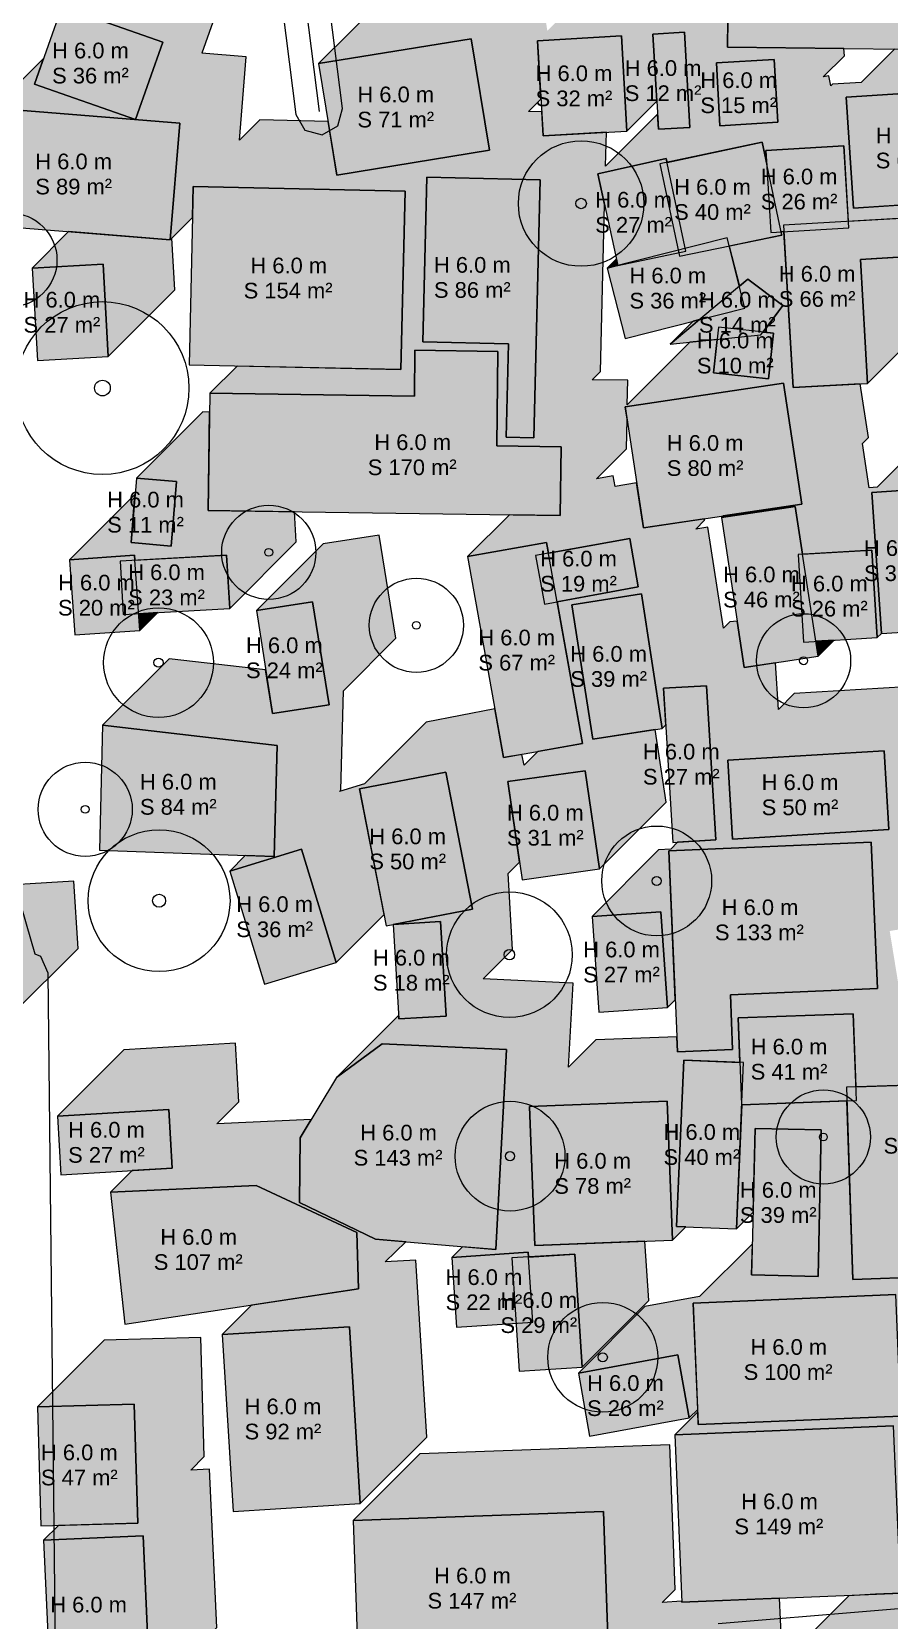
# Model space of a CAD drawing. Header units: metres. Extents: x -4 to 969, y -5 to 964.
# Drawn here: x 643.7 to 698.4, y 780.5 to 881.7 of the extents above; entities that cross this region are included whole.
import ezdxf

# ---------------------------------------------------------------- set-up
doc = ezdxf.new("R2010")
doc.units = ezdxf.units.M
doc.header["$MEASUREMENT"] = 0
for name, color, linetype, lineweight, true_color in [('TPX_BUILDING_AREAS_TEXT', 7, 'CONTINUOUS', 0, 0x000000), ('TPX_BUILDING_HEIGHTS_TEXT', 7, 'CONTINUOUS', 0, 0x000000), ('TPX_BUILDINGS', 7, 'CONTINUOUS', 0, 0x000000), ('TPX_BUILDINGS_HATCH', 7, 'CONTINUOUS', 0, 0xf0f0f0), ('TPX_BUILDINGS_SHADOWS_HATCH', 7, 'CONTINUOUS', 0, 0x000000), ('TPX_BUILDINGS_SHADOWS_OUTLINES', 7, 'CONTINUOUS', 0, 0x000000), ('TPX_ROADS_AXES', 7, 'CONTINUOUS', 0, 0x323232), ('TPX_ROADS_CONTOURS', 7, 'CONTINUOUS', 0, 0x646464), ('TPX_VEGETATION_TREES_INDIVIDUAL', 7, 'CONTINUOUS', 0, 0x136734)]:
    doc.layers.add(name, color=color, linetype=linetype, lineweight=lineweight, true_color=true_color)
doc.styles.add('TPX_TEXTE', font='arial.ttf')

# ---------------------------------------------------------------- blocks, each defined once
blk = doc.blocks.new('TREETR003_CR040')
at = {"layer": 'TPX_VEGETATION_TREES_INDIVIDUAL'}
for radius in [4, 0.333]:
    blk.add_circle((0, 0, 0.04), radius, dxfattribs=at)
blk = doc.blocks.new('TREETR003_CR030')
at = {"layer": 'TPX_VEGETATION_TREES_INDIVIDUAL'}
for radius in [3, 0.25]:
    blk.add_circle((0, 0, 0.04), radius, dxfattribs=at)
blk = doc.blocks.new('TREETR003_CR035')
at = {"layer": 'TPX_VEGETATION_TREES_INDIVIDUAL'}
for radius in [3.5, 0.292]:
    blk.add_circle((0, 0, 0.04), radius, dxfattribs=at)
blk = doc.blocks.new('TREETR005_CR055')
at = {"layer": 'TPX_VEGETATION_TREES_INDIVIDUAL'}
for radius in [5.51, 0.5]:
    blk.add_circle((0, 0, 0.04), radius, dxfattribs=at)
blk = doc.blocks.new('TREETR004_CR045')
at = {"layer": 'TPX_VEGETATION_TREES_INDIVIDUAL'}
for radius in [4.52, 0.417]:
    blk.add_circle((0, 0, 0.04), radius, dxfattribs=at)

msp = doc.modelspace()

# ---------------------------------------------------------------- hatches: boundary and pattern name
at = {"layer": 'TPX_BUILDINGS_HATCH'}
for points in [[(688.29, 899.4), (688.08, 880.74), (710.4, 880.48), (710.41, 882.52), (719.52, 882.42), (719.7, 898.17), (695.33, 898.45), (695.34, 899.32), (688.29, 899.4)], [(645.66, 883.3), (643.91, 878.38), (650.34, 876.13), (652.09, 881.06), (645.66, 883.3)], [(671.74, 881.26), (662.01, 879.69), (663.19, 872.57), (672.92, 874.16), (671.74, 881.26)], [(681.32, 881.46), (675.98, 881.14), (676.33, 875.08), (681.66, 875.39), (681.32, 881.46)], [(685.34, 881.69), (683.33, 881.57), (683.68, 875.5), (685.68, 875.62), (685.34, 881.69)], [(691.06, 879.94), (687.37, 879.73), (687.6, 875.72), (691.29, 875.95), (691.06, 879.94)], [(704.89, 878.14), (695.64, 877.54), (696.11, 870.47), (705.35, 871.08), (704.89, 878.14)], [(641.32, 876.84), (640.7, 869.42), (652.56, 868.46), (653.17, 875.88), (641.32, 876.84)], [(690.28, 874.67), (683.77, 873.29), (685.03, 867.41), (691.54, 868.75), (690.28, 874.67)], [(684.18, 873.63), (679.82, 872.66), (681.08, 866.82), (685.42, 867.73), (684.18, 873.63)], [(695.5, 874.44), (690.53, 874.14), (690.85, 868.93), (695.81, 869.22), (695.5, 874.44)], [(654.02, 871.86), (653.76, 860.48), (667.26, 860.19), (667.53, 871.55), (654.02, 871.86)], [(668.92, 872.45), (668.66, 861.96), (674.13, 861.82), (673.98, 855.87), (675.74, 855.83), (676.14, 872.28), (668.92, 872.45)], [(703, 870.05), (691.66, 869.4), (692.26, 859.04), (697.01, 859.31), (696.56, 867.21), (703.14, 867.6), (703, 870.05)], [(688.06, 868.59), (680.42, 866.66), (681.55, 862.17), (689.19, 864.11), (688.06, 868.59)], [(648.28, 866.91), (643.75, 866.65), (644.09, 860.76), (648.61, 861.03), (648.28, 866.91)], [(689.37, 865.94), (684.42, 861.8), (690.21, 862.4), (691.61, 864.27), (689.37, 865.94)], [(687.51, 862.9), (687.19, 859.98), (690.69, 859.59), (691.01, 862.51), (687.51, 862.9)], [(655.09, 858.68), (654.98, 851.21), (677.41, 850.89), (677.47, 855.27), (673.37, 855.33), (673.45, 861.34), (668.16, 861.42), (668.12, 858.5), (655.09, 858.68)], [(691.65, 859.33), (681.56, 857.82), (682.72, 850.1), (692.81, 851.61), (691.65, 859.33)], [(650.4, 853.26), (650.06, 849.16), (652.63, 848.94), (652.97, 853.05), (650.4, 853.26)], [(701.63, 852.65), (697.29, 852.36), (697.89, 843.37), (702.21, 843.65), (701.63, 852.65)], [(692.4, 851.47), (687.69, 850.75), (689.15, 841.2), (693.86, 841.92), (692.4, 851.47)], [(681.85, 849.43), (675.84, 848.33), (676.41, 845.24), (682.38, 846.34), (681.85, 849.43)], [(650.29, 848.35), (646.15, 848.07), (646.47, 843.28), (650.62, 843.55), (650.29, 848.35)], [(656.15, 848.37), (649.36, 847.98), (649.56, 844.57), (656.35, 844.96), (656.15, 848.37)], [(676.55, 849.17), (671.51, 848.27), (673.81, 835.46), (678.84, 836.36), (676.55, 849.17)], [(697.29, 848.68), (692.59, 848.4), (692.93, 842.82), (697.62, 843.11), (697.29, 848.68)], [(661.63, 845.39), (658.05, 844.83), (659.07, 838.26), (662.7, 838.82), (661.63, 845.39)], [(682.59, 845.9), (678.15, 845.2), (679.49, 836.63), (683.91, 837.32), (682.59, 845.9)], [(686.74, 840.04), (684, 839.88), (684.6, 830.05), (687.33, 830.21), (686.74, 840.04)], [(648.25, 837.52), (648.06, 829.56), (659.18, 829.15), (659.38, 836.22), (648.25, 837.52)], [(698.06, 835.9), (688.1, 835.3), (688.41, 830.27), (698.36, 830.87), (698.06, 835.9)], [(670.12, 834.53), (664.63, 833.47), (666.33, 824.74), (671.83, 825.81), (670.12, 834.53)], [(679, 834.62), (674.07, 833.93), (674.99, 827.68), (679.93, 828.38), (679, 834.62)], [(660.92, 829.62), (656.35, 828.22), (658.57, 821.02), (663.14, 822.41), (660.92, 829.62)], [(697.24, 830.06), (684.35, 829.52), (684.9, 816.7), (688.41, 816.85), (688.27, 820.35), (697.64, 820.74), (697.24, 830.06)], [(683.83, 825.63), (679.45, 825.33), (679.87, 819.24), (684.25, 819.53), (683.83, 825.63)], [(669.78, 825.01), (666.77, 824.82), (667.14, 818.81), (670.14, 818.99), (669.78, 825.01)], [(696.09, 819.14), (688.77, 818.87), (688.97, 813.34), (696.31, 813.61), (696.09, 819.14)], [(660.84, 811.23), (660.79, 807.1), (665.65, 804.78), (673.31, 804.11), (674, 816.85), (666.06, 817.21), (663.15, 815.08), (660.84, 811.23)], [(685.3, 816.18), (684.84, 805.58), (688.65, 805.42), (689.11, 816.02), (685.3, 816.18)], [(707.98, 814.86), (695.66, 814.45), (696.07, 802.21), (700.77, 802.37), (700.56, 808.32), (708.19, 808.57), (707.98, 814.86)], [(652.47, 813.03), (645.37, 812.6), (645.58, 808.86), (652.69, 809.29), (652.47, 813.03)], [(684.24, 813.56), (675.45, 813.22), (675.79, 804.37), (684.58, 804.7), (684.24, 813.56)], [(689.84, 811.83), (689.62, 802.49), (693.85, 802.4), (694.05, 811.73), (689.84, 811.83)], [(658.04, 808.19), (648.76, 807.76), (649.66, 799.35), (664.56, 801.6), (664.45, 805.19), (658.04, 808.19)], [(675.37, 803.94), (670.5, 803.61), (670.81, 799.16), (675.67, 799.48), (675.37, 803.94)], [(678.36, 803.82), (674.34, 803.57), (674.8, 796.35), (678.82, 796.61), (678.36, 803.82)], [(698.8, 801.24), (685.89, 800.7), (686.22, 792.95), (699.12, 793.49), (698.8, 801.24)], [(663.98, 799.19), (655.88, 798.7), (656.57, 787.42), (664.66, 787.92), (663.98, 799.19)], [(684.92, 797.39), (678.58, 796.23), (679.29, 792.21), (685.64, 793.38), (684.92, 797.39)], [(650.27, 794.25), (644.1, 794.08), (644.32, 786.5), (650.49, 786.67), (650.27, 794.25)], [(698.67, 792.88), (684.72, 792.31), (685.17, 781.64), (699.12, 782.22), (698.67, 792.88)], [(680.17, 787.42), (664.22, 786.85), (664.54, 777.64), (680.5, 778.21), (680.17, 787.42)], [(650.83, 785.86), (644.49, 785.58), (644.94, 775.5), (651.28, 775.78), (650.83, 785.86)]]:
    msp.add_hatch(color=256, dxfattribs=at).paths.add_polyline_path(points)
at = {"layer": 'TPX_BUILDINGS_SHADOWS_HATCH'}
h = msp.add_hatch(color=256, dxfattribs=at)
h.paths.add_polyline_path([(644.49, 880.02), (641.32, 876.84), (653.17, 875.88), (652.56, 868.46), (646.08, 868.99), (643.75, 866.65), (648.28, 866.91), (648.61, 861.03), (652.86, 865.27), (652.67, 868.57), (653.98, 869.88), (654.02, 871.86), (667.53, 871.55), (667.26, 860.19), (656.82, 860.41), (655.09, 858.68), (668.12, 858.5), (668.16, 861.42), (673.45, 861.34), (673.37, 855.33), (677.47, 855.27), (677.41, 850.89), (674.18, 850.94), (671.51, 848.27), (676.55, 849.17), (676.67, 848.49), (681.85, 849.43), (682.38, 846.34), (677.22, 845.39), (678.84, 836.36), (675.99, 835.85), (675.11, 834.97), (674.97, 835.66), (673.81, 835.46), (673.25, 838.56), (668.88, 837.72), (664.95, 833.79), (663.34, 833.3), (663.43, 833.39), (663.6, 839.72), (666.95, 843.06), (665.88, 849.63), (662.3, 849.08), (658.05, 844.83), (661.63, 845.39), (662.7, 838.82), (659.07, 838.26), (658.64, 841.05), (652.49, 841.76), (648.25, 837.52), (659.38, 836.22), (659.18, 829.15), (657.34, 829.21), (656.35, 828.22), (660.92, 829.62), (663.14, 822.41), (666.19, 825.46), (664.63, 833.47), (670.12, 834.53), (671.83, 825.81), (666.78, 824.83), (666.77, 824.82), (669.78, 825.01), (670.14, 818.99), (667.14, 818.81), (667.13, 819.05), (663.15, 815.08), (666.06, 817.21), (674, 816.85), (673.31, 804.11), (671.18, 804.29), (670.5, 803.61), (675.37, 803.94), (675.39, 803.63), (678.36, 803.82), (678.82, 796.61), (683.06, 800.86), (682.82, 804.64), (675.79, 804.37), (675.45, 813.22), (684.24, 813.56), (684.58, 804.7), (685.43, 805.55), (684.84, 805.58), (685.3, 816.18), (688.87, 816.03), (688.77, 818.87), (696.09, 819.14), (696.27, 814.47), (707.98, 814.86), (708.19, 808.57), (706.7, 808.52), (706.26, 808.09), (709.56, 807.64), (709.52, 808.31), (714.46, 808.6), (714.6, 806.22), (718.57, 810.19), (718.48, 812.83), (713.76, 812.55), (713.17, 811.97), (711.78, 812.16), (712.43, 812.82), (712.39, 814.2), (711.97, 814.13), (711.24, 819.07), (709.16, 819), (712.5, 822.35), (712, 825.46), (712.69, 826.15), (711.73, 826.09), (711.78, 825.24), (709.31, 825.09), (709.03, 829.67), (702.66, 828.66), (701.77, 827.76), (701.5, 834.01), (702.6, 835.11), (702.3, 840.14), (692.34, 839.54), (691.33, 838.53), (691.15, 841.5), (689.15, 841.2), (688.7, 844.15), (688.24, 844.12), (687.82, 843.7), (686.83, 850.14), (686.06, 850.02), (686.62, 850.58), (686.61, 850.68), (682.72, 850.1), (682.29, 852.98), (680.91, 852.73), (680.79, 853.41), (679.74, 853.22), (681.65, 855.14), (681.68, 857.03), (681.56, 857.82), (691.65, 859.33), (692.81, 851.61), (687.81, 850.86), (687.69, 850.75), (692.4, 851.47), (692.86, 848.42), (697.29, 848.68), (697.62, 843.11), (697.89, 843.37), (697.29, 852.36), (701.63, 852.65), (702.21, 843.65), (702.39, 843.83), (702.33, 844.79), (711, 845.33), (711.42, 838.22), (704.03, 837.76), (703.96, 837.69), (712.57, 836.98), (711.82, 849.36), (706.57, 849.04), (706.39, 848.86), (706.38, 848.97), (702.33, 848.74), (701.87, 856.63), (701.53, 856.61), (697.62, 852.69), (697.11, 852.66), (696.68, 855.47), (697.06, 855.85), (696.54, 859.28), (692.26, 859.04), (691.68, 868.98), (691.49, 868.97), (691.54, 868.75), (688.19, 868.06), (688.84, 865.5), (689.37, 865.94), (691.61, 864.27), (690.35, 862.58), (691.01, 862.51), (690.69, 859.59), (687.19, 859.98), (687.43, 862.11), (685.68, 861.93), (681.69, 857.95), (681.72, 859.51), (679.45, 859.54), (679.98, 860.07), (680.24, 870.7), (679.82, 872.66), (684.18, 873.63), (684.23, 873.39), (690.28, 874.67), (690.58, 873.27), (690.53, 874.14), (695.5, 874.44), (695.78, 869.64), (702.97, 870.05), (702.92, 870.92), (696.11, 870.47), (695.64, 877.54), (704.89, 878.14), (705.27, 872.29), (705.45, 879.4), (710.99, 879.26), (710.82, 872.12), (709.52, 872.15), (709.8, 867.47), (709.85, 866.62), (707.86, 866.5), (708.17, 861.37), (703.51, 861.1), (703.49, 861.37), (701.71, 859.59), (705.89, 859.82), (706.5, 848.97), (710.74, 853.22), (710.59, 855.88), (711.26, 856.55), (711.07, 859.33), (715.67, 859.65), (710.69, 860.07), (710.94, 862.97), (710.23, 862.27), (710.17, 863.37), (711.04, 864.24), (711.29, 867.2), (719.25, 866.47), (718.9, 870.74), (725.33, 871.28), (725.63, 867.57), (725.34, 867.55), (723.25, 865.46), (723.4, 867.32), (723.48, 867.4), (721.16, 867.21), (721.32, 865.24), (719.36, 865.08), (719.34, 865.32), (718.85, 859.38), (717.5, 859.49), (717.64, 857.4), (727.97, 858.12), (728.41, 851.77), (712.92, 850.68), (711.81, 849.56), (718.42, 849.96), (718.44, 849.7), (722.58, 850.05), (731.59, 850.79), (732.53, 839.34), (728, 838.96), (723.52, 838.59), (722.95, 845.55), (718.71, 845.2), (718.92, 841.73), (722.3, 842), (722.55, 838.82), (722.14, 838.79), (721.04, 837.69), (727.98, 837.21), (727.58, 831.3), (729.86, 833.58), (729.54, 837.7), (737.3, 838.3), (732.78, 838.43), (732.9, 842.33), (734.16, 842.29), (734.16, 846.61), (739.88, 846.61), (739.88, 845.09), (740.66, 849.36), (746.44, 848.3), (744.91, 839.93), (739.13, 840.98), (739.37, 842.26), (735.23, 842.25), (738.41, 842.15), (738.29, 838.27), (737.77, 838.29), (738.3, 830.32), (738.39, 830.33), (738.58, 827.81), (739.76, 835.19), (745.08, 834.34), (743.57, 824.93), (747.81, 829.17), (749.32, 838.59), (747.55, 838.87), (749.01, 840.32), (749.27, 843.66), (748.69, 843.71), (749.15, 844.17), (749.33, 845.18), (748.27, 858.56), (761.67, 859.63), (763.49, 837.09), (764.04, 830.09), (768.29, 834.34), (768.25, 834.83), (767.99, 834.81), (766, 859.98), (786.32, 861.6), (788.31, 836.42), (792.56, 840.66), (790.56, 865.84), (770.24, 864.22), (766.21, 860.19), (765.91, 863.88), (752.51, 862.8), (750.64, 860.93), (750.68, 861.35), (745.13, 861.81), (744.62, 861.29), (744.47, 863.05), (743.93, 869.76), (741.83, 870.03), (740.74, 876.42), (738.7, 876.68), (738.66, 873.99), (734.6, 874.06), (734.29, 873.74), (734.26, 874.06), (731.9, 874.1), (731.93, 875.71), (731.71, 875.69), (729.72, 873.69), (729.57, 875.52), (726.25, 875.24), (729.92, 878.91), (729.83, 880.89), (726.69, 881.3), (726.21, 884.08), (719.53, 882.95), (719.52, 882.42), (718.65, 882.43), (716.51, 880.28), (725.42, 880.66), (725.68, 874.67), (716.78, 874.28), (716.62, 877.68), (715.97, 877.81), (715.08, 876.92), (715.21, 882.47), (710.41, 882.52), (710.4, 880.48), (698.72, 880.61), (696.6, 878.49), (694.77, 878.38), (694.66, 878.28), (694.53, 878.91), (694.18, 878.84), (695.53, 880.19), (695.5, 880.65), (688.08, 880.74), (688.14, 885.85), (687.58, 885.82), (685.66, 883.9), (685.56, 885.7), (685.39, 885.69), (687.46, 887.76), (686.72, 900.69), (682.23, 900.43), (675, 900.01), (668.23, 899.63), (663.99, 895.39), (670.76, 895.77), (677.99, 896.19), (682.48, 896.44), (683.22, 883.52), (678.06, 883.23), (676.6, 881.77), (676.38, 883.13), (675.87, 883.1), (675.74, 885.47), (666.25, 883.93), (662.01, 879.69), (671.74, 881.26), (672.92, 874.16), (663.19, 872.57), (662.62, 876), (658.27, 876.1), (656.97, 874.81), (657.41, 880.12), (654.57, 880.36), (654.59, 880.37), (656.34, 885.31), (654.04, 886.1), (658.24, 890.3), (657.87, 896.77), (653.99, 896.55), (649.75, 892.3), (653.63, 892.53), (654, 886.06), (650.13, 885.84), (650.03, 887.5), (649.9, 887.55), (645.66, 883.3), (652.09, 881.06), (650.34, 876.13), (643.91, 878.38), (644.49, 880.02)])
h.paths.add_polyline_path([(668.66, 861.96), (668.92, 872.45), (676.14, 872.28), (675.74, 855.83), (673.98, 855.87), (674.13, 861.82), (668.66, 861.96)], flags=16)
h.paths.add_polyline_path([(672.5, 821.35), (674.38, 823.23), (674.1, 828.08), (674.82, 828.8), (674.07, 833.93), (679, 834.62), (679.93, 828.38), (684.17, 832.62), (683.48, 837.25), (679.49, 836.63), (678.15, 845.2), (682.59, 845.9), (683.91, 837.32), (684.14, 837.55), (684, 839.88), (686.74, 840.04), (687.33, 830.21), (684.9, 830.06), (684.46, 829.63), (683.69, 829.58), (679.45, 825.33), (683.83, 825.63), (684.25, 819.53), (684.75, 820.03), (684.35, 829.52), (697.24, 830.06), (697.64, 820.74), (688.27, 820.35), (688.41, 816.85), (684.9, 816.7), (684.86, 817.66), (679.69, 817.47), (677.95, 815.73), (678.24, 821.09), (672.5, 821.35)], flags=16)
h.paths.add_polyline_path([(675.4, 876.64), (676.19, 877.43), (675.98, 881.14), (681.32, 881.46), (681.66, 875.39), (683.58, 877.3), (683.33, 881.57), (685.34, 881.69), (685.68, 875.62), (683.68, 875.5), (683.62, 876.46), (680.3, 873.14), (680.36, 875.31), (676.33, 875.08), (676.24, 876.62), (675.4, 876.64)], flags=16)
h.paths.add_polyline_path([(687.37, 879.73), (691.06, 879.94), (691.29, 875.95), (687.6, 875.72), (687.37, 879.73)], flags=16)
h.paths.add_polyline_path([(688.1, 835.3), (698.06, 835.9), (698.36, 830.87), (688.41, 830.27), (688.1, 835.3)], flags=16)
h.paths.add_polyline_path([(698.42, 824.41), (707.01, 825.79), (708.26, 818.1), (699.67, 816.73), (698.42, 824.41)], flags=16)
h.paths.add_polyline_path([(707.21, 855.32), (707.49, 859.53), (710.14, 859.35), (709.87, 855.15), (707.21, 855.32)], flags=16)
h.paths.add_polyline_path([(710.6, 868), (711.73, 873.57), (716.04, 872.71), (714.9, 867.13), (710.6, 868)], flags=16)
h.paths.add_polyline_path([(715.09, 867.22), (716.06, 872.21), (719.01, 871.63), (718.03, 866.64), (715.09, 867.22)], flags=16)
h.paths.add_polyline_path([(721.45, 863.66), (727.85, 864.19), (727.85, 865.49), (734.16, 865.48), (734.16, 861.72), (731.98, 861.73), (731.99, 858.31), (727.84, 858.32), (727.84, 858.81), (721.89, 858.32), (721.45, 863.66)], flags=16)
h.paths.add_polyline_path([(725.98, 867.92), (727.63, 869.57), (727.47, 871.45), (729.87, 871.64), (730.33, 865.98), (727.94, 865.79), (727.75, 868.07), (725.98, 867.92)], flags=16)
h.paths.add_polyline_path([(728.56, 857.85), (733.18, 858.23), (732.94, 861.18), (735.1, 861.36), (734.76, 865.51), (739.65, 865.91), (740.23, 858.81), (740.6, 854.32), (740.89, 857.56), (746.43, 857.1), (745.73, 849.27), (740.19, 849.77), (740.29, 850.85), (738.4, 850.85), (736.35, 848.8), (736.1, 851.79), (733.73, 851.59), (729.11, 851.22), (728.56, 857.85)], flags=16)
h.paths.add_polyline_path([(734.06, 873.51), (739.44, 873.96), (740.03, 866.78), (734.66, 866.34), (734.37, 869.73), (734.08, 869.73), (734.35, 870), (734.06, 873.51)], flags=16)
h.paths.add_polyline_path([(738.96, 836.47), (739.22, 839.87), (745.03, 839.42), (744.76, 836.08), (738.96, 836.47)], flags=16)
for points in [[(680.99, 867.23), (680.42, 866.66), (681.07, 866.82), (680.99, 867.23)], [(701.03, 867.47), (696.56, 867.21), (697.01, 859.31), (701.25, 863.55), (701.03, 867.47)], [(685.89, 863.27), (684.42, 861.8), (686.3, 863.38), (685.89, 863.27)], [(650.31, 852.23), (646.15, 848.07), (650.29, 848.35), (650.31, 848.04), (656.15, 848.37), (656.35, 844.96), (660.59, 849.2), (660.48, 851.13), (654.98, 851.21), (655.07, 857.47), (654.64, 857.5), (650.4, 853.26), (652.97, 853.05), (652.63, 848.94), (650.06, 849.16), (650.31, 852.23)], [(651.77, 844.7), (650.55, 844.62), (650.62, 843.55), (651.77, 844.7)], [(694.88, 842.94), (693.71, 842.87), (693.86, 841.92), (694.88, 842.94)], [(622.38, 825.85), (618.14, 821.61), (623.41, 821.01), (622.65, 813.12), (623.55, 814.02), (623.38, 819.8), (629.65, 819.99), (629.87, 813), (630.23, 813.36), (629.82, 820.29), (634.38, 820.56), (634.9, 811.96), (639.14, 816.2), (638.98, 818.85), (636.14, 818.68), (635.89, 822.95), (642.18, 823.34), (642.45, 819.06), (646.69, 823.3), (646.42, 827.58), (640.13, 827.2), (637.68, 824.75), (637.44, 824.73), (638.41, 825.71), (639.07, 836.55), (632.87, 837.01), (628.63, 832.76), (634.83, 832.31), (634.17, 821.47), (623.59, 822.19), (623.84, 825.68), (622.38, 825.85)], [(649.61, 816.84), (645.37, 812.6), (652.47, 813.03), (652.69, 809.29), (650.13, 809.14), (648.76, 807.76), (658.04, 808.19), (664.45, 805.19), (664.56, 801.6), (657.75, 800.57), (655.88, 798.7), (663.98, 799.19), (664.66, 787.92), (668.91, 792.16), (668.22, 803.43), (666.27, 803.32), (667.57, 804.61), (665.65, 804.78), (660.79, 807.1), (660.84, 811.23), (661.54, 812.4), (655.52, 812.12), (656.93, 813.53), (656.71, 817.27), (649.61, 816.84)], [(648.35, 798.33), (644.1, 794.08), (650.27, 794.25), (650.49, 786.67), (645.44, 786.53), (644.49, 785.58), (650.83, 785.86), (651.28, 775.78), (655.53, 780.02), (655.07, 790.11), (653.87, 790.05), (654.73, 790.91), (654.51, 798.5), (648.35, 798.33)]]:
    msp.add_hatch(color=256, dxfattribs=at).paths.add_polyline_path(points)
h = msp.add_hatch(color=256, dxfattribs=at)
h.paths.add_polyline_path([(668.46, 791.09), (664.22, 786.85), (680.17, 787.42), (680.5, 778.21), (678.64, 778.14), (677.78, 777.28), (687.14, 777.76), (687.62, 768.22), (687.51, 768.21), (688.3, 755.38), (692.54, 759.63), (691.76, 772.36), (691.86, 772.46), (691.68, 776.05), (691.58, 777.81), (699.3, 778.27), (699.86, 769.02), (697.36, 768.87), (696.85, 768.36), (703.89, 768.66), (704.02, 765.76), (713.4, 766.17), (713.8, 757.14), (697.38, 756.42), (697.29, 758.4), (696.98, 758.38), (692.74, 754.14), (717.43, 756.04), (727.17, 756.8), (727.91, 747.35), (729.51, 748.94), (728.89, 756.94), (737.8, 757.62), (738.54, 748.17), (740.15, 748.3), (740.65, 741.76), (744.89, 746.01), (744.64, 749.32), (739.55, 748.97), (738.99, 757.1), (749.26, 757.81), (749.83, 749.69), (754.07, 753.93), (753.72, 758.87), (749.1, 758.5), (748.84, 761.73), (743.23, 761.34), (742.17, 760.28), (742.04, 761.87), (733.13, 761.18), (731.53, 759.57), (731.41, 761.04), (727.16, 760.71), (730.3, 763.85), (730.99, 768.59), (727.13, 769.14), (726.16, 768.17), (726.21, 770.51), (722.91, 770.25), (722.88, 770.66), (718.57, 770.75), (717.67, 769.84), (717.64, 770.41), (715.37, 770.31), (719.24, 774.19), (718.51, 784.15), (710.3, 783.55), (706.06, 779.31), (714.27, 779.91), (715, 769.94), (706.79, 769.35), (706.53, 772.84), (703.55, 772.71), (704.1, 773.26), (703.54, 782.51), (699.15, 782.25), (699.7, 782.79), (699.22, 794.36), (703.15, 794.51), (703.63, 782.86), (707.87, 787.1), (707.54, 795.23), (700.11, 796.09), (700.82, 802.13), (709.04, 801.18), (708.33, 795.14), (712.57, 799.38), (713.29, 805.42), (711, 805.68), (711.35, 806.03), (709.66, 805.93), (709.57, 807.46), (709.06, 803.74), (705.74, 804.2), (706.02, 806.26), (705.06, 806.37), (703.09, 804.4), (703.08, 804.68), (705.01, 806.61), (704.95, 808.46), (700.56, 808.32), (700.77, 802.37), (696.07, 802.21), (695.69, 813.59), (689, 813.34), (688.65, 805.42), (689.72, 806.48), (689.84, 811.83), (694.05, 811.73), (693.85, 802.4), (689.62, 802.49), (689.67, 804.48), (686.3, 801.11), (682.82, 800.47), (678.58, 796.23), (684.92, 797.39), (685.64, 793.38), (686.18, 793.92), (685.89, 800.7), (698.8, 801.24), (699.12, 793.49), (686.22, 792.95), (686.19, 793.77), (684.72, 792.31), (698.67, 792.88), (699.12, 782.22), (697.51, 782.15), (695.82, 782.05), (691.59, 777.82), (691.39, 781.9), (685.17, 781.64), (685.17, 781.69), (683.92, 781.62), (684.75, 782.45), (684.41, 791.66), (668.46, 791.09)])
h.paths.add_polyline_path([(714.21, 760.09), (714.33, 766.5), (721.96, 766.35), (721.84, 759.93), (718.13, 760.01), (716.55, 759.89), (716.7, 760.04), (714.21, 760.09)], flags=16)
h.paths.add_polyline_path([(722.2, 760.16), (722.89, 764.9), (726.74, 764.35), (726.06, 759.6), (722.2, 760.16)], flags=16)

# ---------------------------------------------------------------- linework, layer by layer
at = {"layer": 'TPX_BUILDINGS', "elevation": 0.04}
for points in [[(688.29, 899.4), (688.08, 880.74), (710.4, 880.48), (710.41, 882.52), (719.52, 882.42), (719.7, 898.17), (695.33, 898.45), (695.34, 899.32)], [(645.66, 883.3), (643.91, 878.38), (650.34, 876.13), (652.09, 881.06)], [(671.74, 881.26), (662.01, 879.69), (663.19, 872.57), (672.92, 874.16)], [(681.32, 881.46), (675.98, 881.14), (676.33, 875.08), (681.66, 875.39)], [(685.34, 881.69), (683.33, 881.57), (683.68, 875.5), (685.68, 875.62)], [(691.06, 879.94), (687.37, 879.73), (687.6, 875.72), (691.29, 875.95)], [(704.89, 878.14), (695.64, 877.54), (696.11, 870.47), (705.35, 871.08)], [(641.32, 876.84), (640.7, 869.42), (652.56, 868.46), (653.17, 875.88)], [(690.28, 874.67), (683.77, 873.29), (685.03, 867.41), (691.54, 868.75)], [(684.18, 873.63), (679.82, 872.66), (681.08, 866.82), (685.42, 867.73)], [(695.5, 874.44), (690.53, 874.14), (690.85, 868.93), (695.81, 869.22)], [(654.02, 871.86), (653.76, 860.48), (667.26, 860.19), (667.53, 871.55)], [(668.92, 872.45), (668.66, 861.96), (674.13, 861.82), (673.98, 855.87), (675.74, 855.83), (676.14, 872.28)], [(703, 870.05), (691.66, 869.4), (692.26, 859.04), (697.01, 859.31), (696.56, 867.21), (703.14, 867.6)], [(688.06, 868.59), (680.42, 866.66), (681.55, 862.17), (689.19, 864.11)], [(648.28, 866.91), (643.75, 866.65), (644.09, 860.76), (648.61, 861.03)], [(689.37, 865.94), (684.42, 861.8), (690.21, 862.4), (691.61, 864.27)], [(687.51, 862.9), (687.19, 859.98), (690.69, 859.59), (691.01, 862.51)], [(655.09, 858.68), (654.98, 851.21), (677.41, 850.89), (677.47, 855.27), (673.37, 855.33), (673.45, 861.34), (668.16, 861.42), (668.12, 858.5)], [(691.65, 859.33), (681.56, 857.82), (682.72, 850.1), (692.81, 851.61)], [(650.4, 853.26), (650.06, 849.16), (652.63, 848.94), (652.97, 853.05)], [(701.63, 852.65), (697.29, 852.36), (697.89, 843.37), (702.21, 843.65)], [(692.4, 851.47), (687.69, 850.75), (689.15, 841.2), (693.86, 841.92)], [(681.85, 849.43), (675.84, 848.33), (676.41, 845.24), (682.38, 846.34)], [(650.29, 848.35), (646.15, 848.07), (646.47, 843.28), (650.62, 843.55)], [(656.15, 848.37), (649.36, 847.98), (649.56, 844.57), (656.35, 844.96)], [(676.55, 849.17), (671.51, 848.27), (673.81, 835.46), (678.84, 836.36)], [(697.29, 848.68), (692.59, 848.4), (692.93, 842.82), (697.62, 843.11)], [(661.63, 845.39), (658.05, 844.83), (659.07, 838.26), (662.7, 838.82)], [(682.59, 845.9), (678.15, 845.2), (679.49, 836.63), (683.91, 837.32)], [(686.74, 840.04), (684, 839.88), (684.6, 830.05), (687.33, 830.21)], [(648.25, 837.52), (648.06, 829.56), (659.18, 829.15), (659.38, 836.22)], [(698.06, 835.9), (688.1, 835.3), (688.41, 830.27), (698.36, 830.87)], [(670.12, 834.53), (664.63, 833.47), (666.33, 824.74), (671.83, 825.81)], [(679, 834.62), (674.07, 833.93), (674.99, 827.68), (679.93, 828.38)], [(660.92, 829.62), (656.35, 828.22), (658.57, 821.02), (663.14, 822.41)], [(697.24, 830.06), (684.35, 829.52), (684.9, 816.7), (688.41, 816.85), (688.27, 820.35), (697.64, 820.74)], [(683.83, 825.63), (679.45, 825.33), (679.87, 819.24), (684.25, 819.53)], [(669.78, 825.01), (666.77, 824.82), (667.14, 818.81), (670.14, 818.99)], [(696.09, 819.14), (688.77, 818.87), (688.97, 813.34), (696.31, 813.61)], [(660.84, 811.23), (660.79, 807.1), (665.65, 804.78), (673.31, 804.11), (674, 816.85), (666.06, 817.21), (663.15, 815.08)], [(685.3, 816.18), (684.84, 805.58), (688.65, 805.42), (689.11, 816.02)], [(707.98, 814.86), (695.66, 814.45), (696.07, 802.21), (700.77, 802.37), (700.56, 808.32), (708.19, 808.57)], [(652.47, 813.03), (645.37, 812.6), (645.58, 808.86), (652.69, 809.29)], [(684.24, 813.56), (675.45, 813.22), (675.79, 804.37), (684.58, 804.7)], [(689.84, 811.83), (689.62, 802.49), (693.85, 802.4), (694.05, 811.73)], [(658.04, 808.19), (648.76, 807.76), (649.66, 799.35), (664.56, 801.6), (664.45, 805.19)], [(675.37, 803.94), (670.5, 803.61), (670.81, 799.16), (675.67, 799.48)], [(678.36, 803.82), (674.34, 803.57), (674.8, 796.35), (678.82, 796.61)], [(698.8, 801.24), (685.89, 800.7), (686.22, 792.95), (699.12, 793.49)], [(663.98, 799.19), (655.88, 798.7), (656.57, 787.42), (664.66, 787.92)], [(684.92, 797.39), (678.58, 796.23), (679.29, 792.21), (685.64, 793.38)], [(650.27, 794.25), (644.1, 794.08), (644.32, 786.5), (650.49, 786.67)], [(698.67, 792.88), (684.72, 792.31), (685.17, 781.64), (699.12, 782.22)], [(680.17, 787.42), (664.22, 786.85), (664.54, 777.64), (680.5, 778.21)], [(650.83, 785.86), (644.49, 785.58), (644.94, 775.5), (651.28, 775.78)]]:
    msp.add_lwpolyline(points, close=True, dxfattribs=at)
at = {"layer": 'TPX_BUILDINGS_SHADOWS_OUTLINES', "elevation": 0.04}
for points in [[(710.41, 882.52), (710.4, 880.48), (698.72, 880.61), (696.6, 878.49), (694.77, 878.38), (694.66, 878.28), (694.53, 878.91), (694.18, 878.84), (695.53, 880.19), (695.5, 880.65), (688.08, 880.74), (688.14, 885.85)], [(666.25, 883.93), (662.01, 879.69), (671.74, 881.26), (672.92, 874.16), (663.19, 872.57), (662.62, 876), (658.27, 876.1), (656.97, 874.81), (657.41, 880.12), (654.57, 880.36), (654.59, 880.37), (656.34, 885.31)], [(645.66, 883.3), (652.09, 881.06), (650.34, 876.13), (643.91, 878.38), (644.49, 880.02), (641.32, 876.84), (653.17, 875.88), (652.56, 868.46), (646.08, 868.99), (643.75, 866.65), (648.28, 866.91), (648.61, 861.03), (652.86, 865.27), (652.67, 868.57), (653.98, 869.88), (654.02, 871.86), (667.53, 871.55), (667.26, 860.19), (656.82, 860.41), (655.09, 858.68), (668.12, 858.5), (668.16, 861.42), (673.45, 861.34), (673.37, 855.33), (677.47, 855.27), (677.41, 850.89), (674.18, 850.94), (671.51, 848.27), (676.55, 849.17), (676.67, 848.49), (681.85, 849.43), (682.38, 846.34), (677.22, 845.39), (678.84, 836.36), (675.99, 835.85), (675.11, 834.97), (674.97, 835.66), (673.81, 835.46), (673.25, 838.56), (668.88, 837.72), (664.95, 833.79), (663.34, 833.3), (663.43, 833.39), (663.6, 839.72), (666.95, 843.06), (665.88, 849.63), (662.3, 849.08), (658.05, 844.83), (661.63, 845.39), (662.7, 838.82), (659.07, 838.26), (658.64, 841.05), (652.49, 841.76), (648.25, 837.52), (659.38, 836.22), (659.18, 829.15), (657.34, 829.21), (656.35, 828.22), (660.92, 829.62), (663.14, 822.41), (666.19, 825.46), (664.63, 833.47), (670.12, 834.53), (671.83, 825.81), (666.78, 824.83), (666.77, 824.82), (669.78, 825.01), (670.14, 818.99), (667.14, 818.81), (667.13, 819.05), (663.15, 815.08), (666.06, 817.21), (674, 816.85), (673.31, 804.11), (671.18, 804.29), (670.5, 803.61), (675.37, 803.94), (675.39, 803.63), (678.36, 803.82), (678.82, 796.61), (683.06, 800.86), (682.82, 804.64), (675.79, 804.37), (675.45, 813.22), (684.24, 813.56), (684.58, 804.7), (685.43, 805.55), (684.84, 805.58), (685.3, 816.18), (688.87, 816.03), (688.77, 818.87), (696.09, 819.14), (696.27, 814.47), (707.98, 814.86)], [(702.92, 870.92), (696.11, 870.47), (695.64, 877.54), (704.89, 878.14)], [(701.53, 856.61), (697.62, 852.69), (697.11, 852.66), (696.68, 855.47), (697.06, 855.85), (696.54, 859.28), (692.26, 859.04), (691.68, 868.98), (691.49, 868.97), (691.54, 868.75), (688.19, 868.06), (688.84, 865.5), (689.37, 865.94), (691.61, 864.27), (690.35, 862.58), (691.01, 862.51), (690.69, 859.59), (687.19, 859.98), (687.43, 862.11), (685.68, 861.93), (681.69, 857.95), (681.72, 859.51), (679.45, 859.54), (679.98, 860.07), (680.24, 870.7), (679.82, 872.66), (684.18, 873.63), (684.23, 873.39), (690.28, 874.67), (690.58, 873.27), (690.53, 874.14), (695.5, 874.44), (695.78, 869.64), (702.97, 870.05)], [(702.3, 840.14), (692.34, 839.54), (691.33, 838.53), (691.15, 841.5), (689.15, 841.2), (688.7, 844.15), (688.24, 844.12), (687.82, 843.7), (686.83, 850.14), (686.06, 850.02), (686.62, 850.58), (686.61, 850.68), (682.72, 850.1), (682.29, 852.98), (680.91, 852.73), (680.79, 853.41), (679.74, 853.22), (681.65, 855.14), (681.68, 857.03), (681.56, 857.82), (691.65, 859.33), (692.81, 851.61), (687.81, 850.86), (687.69, 850.75), (692.4, 851.47), (692.86, 848.42), (697.29, 848.68), (697.62, 843.11), (697.89, 843.37), (697.29, 852.36), (701.63, 852.65)], [(642.45, 819.06), (646.69, 823.3), (646.42, 827.58), (640.13, 827.2)], [(700.77, 802.37), (696.07, 802.21), (695.69, 813.59), (689, 813.34), (688.65, 805.42), (689.72, 806.48), (689.84, 811.83), (694.05, 811.73), (693.85, 802.4), (689.62, 802.49), (689.67, 804.48), (686.3, 801.11), (682.82, 800.47), (678.58, 796.23), (684.92, 797.39), (685.64, 793.38), (686.18, 793.92), (685.89, 800.7), (698.8, 801.24)], [(699.12, 793.49), (686.22, 792.95), (686.19, 793.77), (684.72, 792.31), (698.67, 792.88)], [(699.12, 782.22), (697.51, 782.15), (695.82, 782.05), (691.59, 777.82), (691.39, 781.9), (685.17, 781.64), (685.17, 781.69), (683.92, 781.62), (684.75, 782.45), (684.41, 791.66), (668.46, 791.09), (664.22, 786.85), (680.17, 787.42), (680.5, 778.21)]]:
    msp.add_lwpolyline(points, dxfattribs=at)
for points in [[(675.4, 876.64), (676.19, 877.43), (675.98, 881.14), (681.32, 881.46), (681.66, 875.39), (683.58, 877.3), (683.33, 881.57), (685.34, 881.69), (685.68, 875.62), (683.68, 875.5), (683.62, 876.46), (680.3, 873.14), (680.36, 875.31), (676.33, 875.08), (676.24, 876.62)], [(687.37, 879.73), (691.06, 879.94), (691.29, 875.95), (687.6, 875.72)], [(668.66, 861.96), (668.92, 872.45), (676.14, 872.28), (675.74, 855.83), (673.98, 855.87), (674.13, 861.82)], [(680.99, 867.23), (680.42, 866.66), (681.07, 866.82)], [(701.03, 867.47), (696.56, 867.21), (697.01, 859.31), (701.25, 863.55)], [(685.89, 863.27), (684.42, 861.8), (686.3, 863.38)], [(650.31, 852.23), (646.15, 848.07), (650.29, 848.35), (650.31, 848.04), (656.15, 848.37), (656.35, 844.96), (660.59, 849.2), (660.48, 851.13), (654.98, 851.21), (655.07, 857.47), (654.64, 857.5), (650.4, 853.26), (652.97, 853.05), (652.63, 848.94), (650.06, 849.16)], [(672.5, 821.35), (674.38, 823.23), (674.1, 828.08), (674.82, 828.8), (674.07, 833.93), (679, 834.62), (679.93, 828.38), (684.17, 832.62), (683.48, 837.25), (679.49, 836.63), (678.15, 845.2), (682.59, 845.9), (683.91, 837.32), (684.14, 837.55), (684, 839.88), (686.74, 840.04), (687.33, 830.21), (684.9, 830.06), (684.46, 829.63), (683.69, 829.58), (679.45, 825.33), (683.83, 825.63), (684.25, 819.53), (684.75, 820.03), (684.35, 829.52), (697.24, 830.06), (697.64, 820.74), (688.27, 820.35), (688.41, 816.85), (684.9, 816.7), (684.86, 817.66), (679.69, 817.47), (677.95, 815.73), (678.24, 821.09)], [(651.77, 844.7), (650.55, 844.62), (650.62, 843.55)], [(694.88, 842.94), (693.71, 842.87), (693.86, 841.92)], [(688.1, 835.3), (698.06, 835.9), (698.36, 830.87), (688.41, 830.27)], [(649.61, 816.84), (645.37, 812.6), (652.47, 813.03), (652.69, 809.29), (650.13, 809.14), (648.76, 807.76), (658.04, 808.19), (664.45, 805.19), (664.56, 801.6), (657.75, 800.57), (655.88, 798.7), (663.98, 799.19), (664.66, 787.92), (668.91, 792.16), (668.22, 803.43), (666.27, 803.32), (667.57, 804.61), (665.65, 804.78), (660.79, 807.1), (660.84, 811.23), (661.54, 812.4), (655.52, 812.12), (656.93, 813.53), (656.71, 817.27)], [(648.35, 798.33), (644.1, 794.08), (650.27, 794.25), (650.49, 786.67), (645.44, 786.53), (644.49, 785.58), (650.83, 785.86), (651.28, 775.78), (655.53, 780.02), (655.07, 790.11), (653.87, 790.05), (654.73, 790.91), (654.51, 798.5)]]:
    msp.add_lwpolyline(points, close=True, dxfattribs=at)
at = {"layer": 'TPX_ROADS_AXES', "elevation": 0.03}
msp.add_lwpolyline([(659.13, 899.75), (662.06, 876.64)], dxfattribs=at)
at = {"layer": 'TPX_ROADS_CONTOURS', "elevation": 0.03}
for points in [[(628.09, 895.32), (657.82, 898.12), (660.57, 876.45), (661.14, 875.45), (662.25, 875.15), (663.25, 875.72), (663.55, 876.83), (660.81, 898.4), (784.46, 910.05), (788.76, 883.17), (797.99, 825.5), (800.19, 811.78), (808.93, 748.48), (788.89, 744.11), (788.45, 743.93), (786.66, 742.88), (786.17, 742.41), (785.11, 740.81), (784.86, 739.98), (784.87, 739.08), (784.94, 729.61), (785.02, 716.35)], [(645.27, 776.56), (644.77, 821.73), (644.32, 822.79), (643.96, 822.93), (636.09, 850.09)], [(708.59, 779), (729.25, 780.72), (730.27, 781.25), (730.62, 782.34), (730.09, 783.36), (729, 783.71), (709.89, 782.12), (709.26, 794.77), (708.76, 795.81), (707.68, 796.19), (706.65, 795.7), (706.26, 794.62), (706.9, 781.87), (687.49, 780.25)]]:
    msp.add_lwpolyline(points, dxfattribs=at)

# ---------------------------------------------------------------- block references
at = {"layer": 'TPX_VEGETATION_TREES_INDIVIDUAL'}
for name, p in [('TREETR003_CR040', (678.75, 870.77, 0.04)), ('TREETR003_CR030', (642.34, 867.17, 0.04)), ('TREETR005_CR055', (648.24, 859.01, 0.04)), ('TREETR003_CR030', (658.84, 848.54, 0.04)), ('TREETR003_CR030', (668.25, 843.89, 0.04)), ('TREETR003_CR035', (651.81, 841.51, 0.04)), ('TREETR003_CR030', (692.93, 841.63, 0.04)), ('TREETR003_CR030', (647.14, 832.16, 0.04)), ('TREETR004_CR045', (651.85, 826.34, 0.04)), ('TREETR003_CR035', (683.57, 827.6, 0.04)), ('TREETR003_CR040', (674.18, 822.9, 0.04)), ('TREETR003_CR030', (694.19, 811.28, 0.04)), ('TREETR003_CR035', (674.22, 810.06, 0.04)), ('TREETR003_CR035', (680.13, 797.24, 0.04))]:
    msp.add_blockref(name, p, dxfattribs=at)

# ---------------------------------------------------------------- texts
at = {"layer": 'TPX_BUILDING_AREAS_TEXT', "style": 'TPX_TEXTE'}
for s, p in [('S 36 m²', (645.03, 878.42, 0.05)), ('S 32 m²', (675.85, 876.97, 0.05)), ('S 12 m²', (681.53, 877.3, 0.05)), ('S 15 m²', (686.35, 876.53, 0.05)), ('S 71 m²', (664.49, 875.62, 0.05)), ('S 66 m²', (697.53, 873.01, 0.05)), ('S 89 m²', (643.96, 871.35, 0.05)), ('S 40 m²', (684.68, 869.73, 0.05)), ('S 26 m²', (690.2, 870.39, 0.05)), ('S 27 m²', (679.65, 868.91, 0.05)), ('S 154 m²', (657.24, 864.72, 0.05)), ('S 86 m²', (669.37, 864.76, 0.05)), ('S 36 m²', (681.83, 864.08, 0.05)), ('S 66 m²', (691.35, 864.19, 0.05)), ('S 27 m²', (643.21, 862.54, 0.05)), ('S 14 m²', (686.26, 862.54, 0.05)), ('S 10 m²', (686.13, 859.94, 0.05)), ('S 170 m²', (665.15, 853.46, 0.05)), ('S 80 m²', (684.21, 853.41, 0.05)), ('S 11 m²', (648.54, 849.8, 0.05)), ('S 39 m²', (696.78, 846.71, 0.05)), ('S 19 m²', (676.14, 846.04, 0.05)), ('S 20 m²', (645.41, 844.51, 0.05)), ('S 23 m²', (649.88, 845.17, 0.05)), ('S 46 m²', (687.8, 845.03, 0.05)), ('S 26 m²', (692.13, 844.45, 0.05)), ('S 24 m²', (657.39, 840.52, 0.05)), ('S 67 m²', (672.2, 841.01, 0.05)), ('S 39 m²', (678.06, 839.97, 0.05)), ('S 27 m²', (682.69, 833.74, 0.05)), ('S 84 m²', (650.63, 831.82, 0.05)), ('S 50 m²', (690.26, 831.79, 0.05)), ('S 31 m²', (674.02, 829.85, 0.05)), ('S 50 m²', (665.25, 828.34, 0.05)), ('S 36 m²', (656.77, 824.02, 0.05)), ('S 133 m²', (687.28, 823.82, 0.05)), ('S 27 m²', (678.88, 821.13, 0.05)), ('S 18 m²', (665.48, 820.61, 0.05)), ('S 41 m²', (689.56, 814.94, 0.05)), ('S 106 m²', (698.03, 810.22, 0.05)), ('S 27 m²', (646.05, 809.64, 0.05)), ('S 143 m²', (664.25, 809.46, 0.05)), ('S 40 m²', (684, 809.5, 0.05)), ('S 78 m²', (677.04, 807.66, 0.05)), ('S 39 m²', (688.87, 805.81, 0.05)), ('S 107 m²', (651.51, 802.81, 0.05)), ('S 22 m²', (670.11, 800.25, 0.05)), ('S 29 m²', (673.61, 798.79, 0.05)), ('S 100 m²', (689.11, 795.8, 0.05)), ('S 26 m²', (679.13, 793.5, 0.05)), ('S 92 m²', (657.3, 792.01, 0.05)), ('S 47 m²', (644.32, 789.08, 0.05)), ('S 149 m²', (688.52, 785.96, 0.05)), ('S 147 m²', (668.96, 781.23, 0.05))]:
    msp.add_text(s, height=1, dxfattribs=at).set_placement(p)
at = {"layer": 'TPX_BUILDING_HEIGHTS_TEXT', "style": 'TPX_TEXTE'}
for p in [(645.03, 880.02, 0.05), (681.53, 878.9, 0.05), (675.85, 878.57, 0.05), (686.35, 878.13, 0.05), (664.49, 877.22, 0.05), (697.53, 874.61, 0.05), (643.96, 872.95, 0.05), (690.2, 871.99, 0.05), (684.68, 871.33, 0.05), (679.65, 870.51, 0.05), (657.67, 866.32, 0.05), (669.37, 866.36, 0.05), (681.83, 865.68, 0.05), (691.35, 865.79, 0.05), (643.21, 864.14, 0.05), (686.26, 864.14, 0.05), (686.13, 861.54, 0.05), (665.57, 855.06, 0.05), (684.21, 855.01, 0.05), (648.54, 851.4, 0.05), (696.78, 848.31, 0.05), (676.14, 847.64, 0.05), (649.88, 846.77, 0.05), (687.8, 846.63, 0.05), (645.41, 846.11, 0.05), (692.13, 846.05, 0.05), (672.2, 842.61, 0.05), (657.39, 842.12, 0.05), (678.06, 841.57, 0.05), (682.69, 835.34, 0.05), (650.63, 833.42, 0.05), (690.26, 833.39, 0.05), (674.02, 831.45, 0.05), (665.25, 829.94, 0.05), (656.77, 825.62, 0.05), (687.71, 825.42, 0.05), (665.48, 822.21, 0.05), (678.88, 822.73, 0.05), (689.56, 816.54, 0.05), (646.05, 811.24, 0.05), (664.67, 811.06, 0.05), (684, 811.1, 0.05), (677.04, 809.26, 0.05), (688.87, 807.41, 0.05), (651.93, 804.41, 0.05), (670.11, 801.85, 0.05), (673.61, 800.39, 0.05), (689.54, 797.4, 0.05), (679.13, 795.1, 0.05), (657.3, 793.61, 0.05), (644.32, 790.68, 0.05), (688.95, 787.56, 0.05), (669.38, 782.83, 0.05), (644.91, 780.98, 0.05)]:
    msp.add_text('H 6.0 m', height=1, dxfattribs=at).set_placement(p)

doc.saveas('drawing.dxf')
